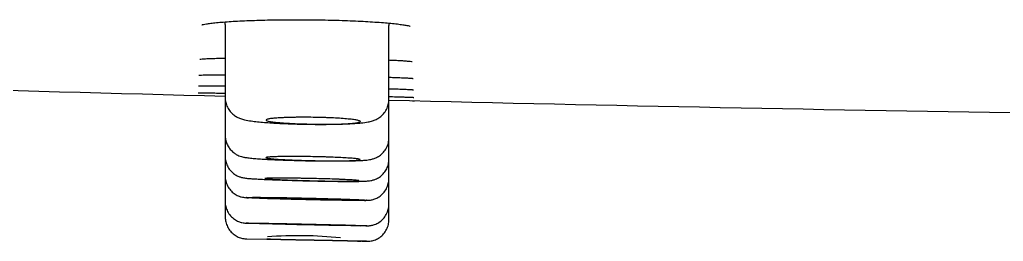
# Model space of a CAD drawing. Header units: millimetres. Extents: x 863 to 5283, y 810 to 2397.
# Drawn here: x 1623.734 to 1626.016, y 1466.227 to 1466.74 of the extents above; entities that cross this region are included whole.
import ezdxf

# ---------------------------------------------------------------- set-up
doc = ezdxf.new("R2010")
doc.units = ezdxf.units.MM
doc.layers.add('Wbudowane', color=175, linetype='Continuous')

# ---------------------------------------------------------------- blocks, each defined once
blk = doc.blocks.new('Z$W@#21058')
for p, q in [((8.0262, 160.865), (8.0262, 160.6962)), ((8.4059, 160.6919), (8.4059, 160.863)), ((8.0262, 160.6962), (8.0262, 160.6082)), ((8.4059, 160.6026), (8.4059, 160.6919)), ((8.0262, 160.6082), (8.0262, 160.608)), ((8.0262, 160.6079), (8.0262, 160.5597)), ((8.4059, 160.5532), (8.4059, 160.6026)), ((8.0262, 160.5597), (8.0262, 160.5144)), ((8.4059, 160.5082), (8.4059, 160.5532)), ((8.0262, 160.5144), (8.0262, 160.4551)), ((8.4059, 160.449), (8.4059, 160.5082)), ((8.0262, 160.4551), (8.0262, 160.4191)), ((8.4059, 160.4131), (8.4059, 160.449)), ((8.0262, 160.4191), (8.0262, 160.4191)), ((8.0766, 160.3685), (8.1229, 160.3681)), ((8.3543, 160.3631), (8.3415, 160.3634)), ((8.3438, 160.3634), (8.3543, 160.3631))]:
    blk.add_line(p, q)
for centre, radius, start, end in [((7.9266, 160.865), 0.0995, 359.9934, 3.491), ((8.5054, 160.863), 0.0995, 176.9645, 180.0052), ((8.4642, 160.8765), 0.0177, 237.7889, 240.824), ((12.9774, 353.7261), 193.0904, 268.074402, 268.530683), ((12.9774, 353.7261), 193.0904, 268.643393, 269.099567), ((8.1934, 159.363), 1.013, 84.3383, 93.9173)]:
    blk.add_arc(centre, radius, start, end)
for centre, major_axis, ratio in [((8.2291, 160.4608), (-0.1093, 0.0024), 0.01388), ((8.2307, 160.4016), (-0.1093, 0.0024), 0.006834), ((8.2322, 160.3657), (-0.1093, 0.0023), 0.001914)]:
    blk.add_ellipse(centre, major_axis=major_axis, ratio=ratio)
for points, knots in [([(7.9721, 160.8642), (7.9721, 160.8642), (7.9727, 160.8644), (7.9758, 160.8652), (7.9826, 160.8665), (7.9926, 160.8679), (8.0056, 160.8694), (8.0213, 160.8708), (8.0395, 160.8721), (8.0598, 160.8732), (8.082, 160.8742), (8.1057, 160.875), (8.1308, 160.8756), (8.1569, 160.876), (8.1836, 160.8762), (8.2108, 160.8761), (8.2379, 160.8759), (8.2648, 160.8754), (8.291, 160.8747), (8.3164, 160.8738), (8.3405, 160.8727), (8.363, 160.8715), (8.3838, 160.8701), (8.4025, 160.8686), (8.4188, 160.867), (8.4325, 160.8654), (8.4432, 160.8638), (8.4509, 160.8623), (8.4537, 160.8616), (8.4547, 160.8613)], [0, 0, 0, 0, 0.015004, 0.044896, 0.079508, 0.116516, 0.154565, 0.193095, 0.231949, 0.270928, 0.310007, 0.349054, 0.388247, 0.427365, 0.466524, 0.505694, 0.544834, 0.583989, 0.623174, 0.662348, 0.70141, 0.740567, 0.779597, 0.818504, 0.857214, 0.895456, 0.932901, 0.968542, 1, 1, 1, 1]), ([(7.9672, 160.7847), (7.9672, 160.7847), (7.9682, 160.7849), (7.9724, 160.7853), (7.9804, 160.7858), (7.9916, 160.7863), (8.0059, 160.7868), (8.0181, 160.7871), (8.0252, 160.7872), (8.0262, 160.7872)], [0, 0, 0, 0, 0.094043, 0.250432, 0.42414, 0.604658, 0.787661, 0.97125, 1, 1, 1, 1]), ([(8.4059, 160.7829), (8.4091, 160.7828), (8.418, 160.7824), (8.4309, 160.7817), (8.4433, 160.7809), (8.4527, 160.7801), (8.4565, 160.7797), (8.4581, 160.7795)], [0, 0, 0, 0, 0.121733, 0.349289, 0.573988, 0.794178, 1, 1, 1, 1]), ([(8.4581, 160.7795), (8.4582, 160.7795), (8.4583, 160.7794), (8.4585, 160.7794), (8.4588, 160.7794), (8.459, 160.7793), (8.4592, 160.7793), (8.4594, 160.7793), (8.4596, 160.7792), (8.4597, 160.7792), (8.4599, 160.7792), (8.4599, 160.7792), (8.46, 160.7792), (8.4601, 160.7792), (8.4601, 160.7791), (8.4601, 160.7791), (8.4601, 160.7791), (8.4601, 160.7791)], [0, 0, 0, 0, 0.05123, 0.132315, 0.212199, 0.290656, 0.367604, 0.442962, 0.516649, 0.588587, 0.658701, 0.726924, 0.793196, 0.857468, 0.919701, 0.979869, 1, 1, 1, 1]), ([(7.9654, 160.7477), (7.9654, 160.7477), (7.9658, 160.7477), (7.9682, 160.7479), (7.9745, 160.7482), (7.984, 160.7484), (7.9965, 160.7486), (8.0107, 160.7487), (8.0212, 160.7487), (8.0262, 160.7487)], [0, 0, 0, 0, 0.0381659, 0.1768152, 0.3403237, 0.5111961, 0.6846301, 0.8589844, 1, 1, 1, 1]), ([(8.4059, 160.7429), (8.4096, 160.7428), (8.4187, 160.7425), (8.4319, 160.742), (8.4441, 160.7414), (8.4535, 160.7409), (8.4574, 160.7406), (8.4591, 160.7405)], [0, 0, 0, 0, 0.1372197, 0.3598967, 0.5806269, 0.7988273, 1, 1, 1, 1]), ([(8.4591, 160.7405), (8.4592, 160.7405), (8.4594, 160.7405), (8.4596, 160.7404), (8.46, 160.7404), (8.4602, 160.7404), (8.4605, 160.7403), (8.4607, 160.7403), (8.461, 160.7403), (8.4612, 160.7403), (8.4613, 160.7403), (8.4615, 160.7402), (8.4616, 160.7402), (8.4617, 160.7402), (8.4618, 160.7402), (8.4619, 160.7402), (8.4619, 160.7402), (8.4619, 160.7402), (8.4619, 160.7402), (8.4619, 160.7402)], [0, 0, 0, 0, 0.042145, 0.113308, 0.183661, 0.253029, 0.321327, 0.388465, 0.454347, 0.518874, 0.581941, 0.643443, 0.703277, 0.761344, 0.817553, 0.871822, 0.924085, 0.974291, 1, 1, 1, 1]), ([(7.9633, 160.7066), (7.9634, 160.7066), (7.9635, 160.7066), (7.9653, 160.7067), (7.9707, 160.7067), (7.9795, 160.7067), (7.9914, 160.7066), (8.006, 160.7064), (8.0182, 160.7062), (8.0253, 160.7061), (8.0262, 160.7061)], [0, 0, 0, 0, 0.011014, 0.141853, 0.302873, 0.469528, 0.637998, 0.807104, 0.975939, 1, 1, 1, 1]), ([(7.9645, 160.7228), (7.9645, 160.7228), (7.9648, 160.7228), (7.967, 160.7229), (7.9729, 160.7231), (7.9822, 160.7232), (7.9945, 160.7232), (8.0092, 160.7232), (8.0204, 160.7231), (8.0262, 160.7231)], [0, 0, 0, 0, 0.027504, 0.163714, 0.326052, 0.495274, 0.666655, 0.838883, 1, 1, 1, 1]), ([(8.4059, 160.7164), (8.4094, 160.7163), (8.4184, 160.716), (8.4315, 160.7156), (8.444, 160.7151), (8.4536, 160.7146), (8.4577, 160.7144), (8.4594, 160.7142)], [0, 0, 0, 0, 0.128903, 0.352627, 0.57467, 0.794931, 1, 1, 1, 1]), ([(8.4594, 160.7142), (8.4595, 160.7142), (8.4597, 160.7142), (8.46, 160.7142), (8.4603, 160.7142), (8.4606, 160.7141), (8.4609, 160.7141), (8.4612, 160.7141), (8.4614, 160.7141), (8.4617, 160.7141), (8.4618, 160.714), (8.462, 160.714), (8.4622, 160.714), (8.4623, 160.714), (8.4624, 160.714), (8.4625, 160.714), (8.4625, 160.714), (8.4626, 160.714), (8.4626, 160.714), (8.4626, 160.714), (8.4626, 160.714)], [0, 0, 0, 0, 0.038898, 0.106276, 0.173006, 0.238941, 0.304003, 0.368108, 0.431161, 0.493061, 0.553697, 0.612955, 0.670715, 0.726858, 0.781264, 0.833825, 0.884441, 0.933028, 0.979523, 1, 1, 1, 1]), ([(8.0262, 160.6962), (8.0261, 160.692), (8.0271, 160.6847), (8.0312, 160.6731), (8.0377, 160.6634), (8.0457, 160.6557), (8.0541, 160.6504), (8.0628, 160.6467), (8.0731, 160.6438), (8.085, 160.6418), (8.1006, 160.6399), (8.1165, 160.6384), (8.1339, 160.6371), (8.1526, 160.6361), (8.1724, 160.6352), (8.193, 160.6345), (8.214, 160.6341), (8.235, 160.6338), (8.2556, 160.6338), (8.2755, 160.634), (8.2944, 160.6344), (8.3118, 160.6351), (8.3278, 160.636), (8.3434, 160.6373), (8.3558, 160.639), (8.3663, 160.6414), (8.3758, 160.6449), (8.385, 160.6502), (8.3936, 160.6581), (8.4006, 160.668), (8.4049, 160.68), (8.4059, 160.6874), (8.4059, 160.6919)], [0, 0, 0, 0, 0.02151, 0.044217, 0.066616, 0.088191, 0.108646, 0.130293, 0.162402, 0.218595, 0.262159, 0.30294, 0.34247, 0.381314, 0.419948, 0.458342, 0.496664, 0.534966, 0.57334, 0.61187, 0.650644, 0.689946, 0.729875, 0.772153, 0.826566, 0.862872, 0.886782, 0.908417, 0.931119, 0.9545, 0.97753, 1, 1, 1, 1]), ([(8.4059, 160.6983), (8.4089, 160.6982), (8.4176, 160.6979), (8.4307, 160.6975), (8.4435, 160.6971), (8.4536, 160.6968), (8.4579, 160.6966), (8.4599, 160.6965)], [0, 0, 0, 0, 0.11166, 0.336892, 0.560965, 0.784197, 1, 1, 1, 1]), ([(8.4599, 160.6965), (8.4599, 160.6965), (8.4601, 160.6964), (8.4605, 160.6964), (8.4608, 160.6964), (8.4612, 160.6964), (8.4615, 160.6964), (8.4618, 160.6964), (8.4621, 160.6963), (8.4623, 160.6963), (8.4626, 160.6963), (8.4628, 160.6963), (8.463, 160.6963), (8.4631, 160.6963), (8.4633, 160.6963), (8.4634, 160.6962), (8.4635, 160.6962), (8.4636, 160.6962), (8.4636, 160.6962), (8.4636, 160.6962), (8.4637, 160.6962), (8.4637, 160.6962), (8.4637, 160.6962)], [0, 0, 0, 0, 0.034189, 0.095629, 0.15666, 0.217189, 0.277161, 0.336509, 0.395159, 0.453021, 0.509994, 0.565965, 0.620804, 0.674371, 0.726513, 0.777071, 0.825886, 0.872801, 0.917674, 0.956004, 0.992376, 1, 1, 1, 1]), ([(8.4603, 160.6881), (8.4604, 160.6881), (8.4606, 160.688), (8.4609, 160.688), (8.4613, 160.688), (8.4617, 160.688), (8.4621, 160.688), (8.4624, 160.688), (8.4627, 160.688), (8.463, 160.688), (8.4633, 160.688), (8.4636, 160.6879), (8.4638, 160.6879), (8.464, 160.6879), (8.4642, 160.6879), (8.4644, 160.6879), (8.4645, 160.6879), (8.4647, 160.6879), (8.4648, 160.6879), (8.4648, 160.6879), (8.4649, 160.6879), (8.4649, 160.6879), (8.465, 160.6879), (8.465, 160.6879), (8.465, 160.6879)], [0, 0, 0, 0, 0.028565, 0.081842, 0.134952, 0.187872, 0.240585, 0.293068, 0.345291, 0.397217, 0.448799, 0.499975, 0.550669, 0.600785, 0.650201, 0.698766, 0.746292, 0.792556, 0.837292, 0.880203, 0.916513, 0.950551, 0.982191, 1, 1, 1, 1]), ([(8.3398, 160.6403), (8.3398, 160.6398), (8.3391, 160.6393), (8.337, 160.6386), (8.3361, 160.6384), (8.3341, 160.6379), (8.3329, 160.6377), (8.3288, 160.637), (8.3254, 160.6366), (8.3195, 160.6361), (8.3173, 160.6359), (8.3128, 160.6356), (8.3104, 160.6354), (8.3028, 160.635), (8.2973, 160.6348), (8.2884, 160.6345), (8.2852, 160.6344), (8.2789, 160.6343), (8.2725, 160.6342), (8.2658, 160.6341), (8.2589, 160.6341), (8.2554, 160.6341), (8.2448, 160.6341), (8.2377, 160.6342), (8.227, 160.6344), (8.2234, 160.6344), (8.2162, 160.6346), (8.2127, 160.6347), (8.2021, 160.635), (8.1953, 160.6353), (8.1854, 160.6357), (8.1821, 160.6359), (8.1758, 160.6362), (8.1727, 160.6364), (8.1638, 160.637), (8.1583, 160.6374), (8.1481, 160.6382), (8.1435, 160.6387), (8.1376, 160.6394), (8.1358, 160.6397), (8.1324, 160.6402), (8.1308, 160.6404), (8.1267, 160.6412), (8.1246, 160.6417), (8.1218, 160.6428), (8.1211, 160.6433), (8.1211, 160.6443), (8.1217, 160.6448), (8.1238, 160.6455), (8.1247, 160.6458), (8.1268, 160.6462), (8.1291, 160.6467), (8.1322, 160.6471), (8.1355, 160.6475), (8.1374, 160.6477), (8.1434, 160.6483), (8.1479, 160.6486), (8.1554, 160.649), (8.1581, 160.6492), (8.1636, 160.6494), (8.1665, 160.6495), (8.1754, 160.6498), (8.1817, 160.65), (8.1916, 160.6501), (8.195, 160.6502), (8.2019, 160.6502), (8.2054, 160.6502), (8.2159, 160.6502), (8.223, 160.6502), (8.2338, 160.65), (8.2374, 160.65), (8.2445, 160.6498), (8.2516, 160.6496), (8.2585, 160.6494), (8.2654, 160.6491), (8.2688, 160.649), (8.2788, 160.6485), (8.2851, 160.6482), (8.297, 160.6474), (8.3026, 160.647), (8.3127, 160.6461), (8.3172, 160.6456), (8.3232, 160.6448), (8.3251, 160.6446), (8.3285, 160.6441), (8.3315, 160.6435), (8.3339, 160.643), (8.336, 160.6425), (8.3369, 160.6422), (8.339, 160.6414), (8.3397, 160.6409), (8.3398, 160.6403)], [0, 0, 0, 0, 0.03125, 0.03125, 0.046875, 0.046875, 0.0625, 0.0625, 0.09375, 0.09375, 0.109375, 0.109375, 0.125, 0.125, 0.15625, 0.15625, 0.171875, 0.171875, 0.1875, 0.203125, 0.203125, 0.21875, 0.21875, 0.25, 0.25, 0.265625, 0.265625, 0.28125, 0.28125, 0.3125, 0.3125, 0.328125, 0.328125, 0.34375, 0.34375, 0.375, 0.375, 0.40625, 0.40625, 0.421875, 0.421875, 0.4375, 0.4375, 0.46875, 0.46875, 0.5, 0.5, 0.53125, 0.53125, 0.546875, 0.546875, 0.5625, 0.578125, 0.578125, 0.59375, 0.59375, 0.625, 0.625, 0.640625, 0.640625, 0.65625, 0.65625, 0.6875, 0.6875, 0.703125, 0.703125, 0.71875, 0.71875, 0.75, 0.75, 0.765625, 0.765625, 0.78125, 0.796875, 0.796875, 0.8125, 0.8125, 0.84375, 0.84375, 0.875, 0.875, 0.90625, 0.90625, 0.921875, 0.921875, 0.9375, 0.953125, 0.953125, 0.96875, 0.96875, 1, 1, 1, 1]), ([(8.0262, 160.6082), (8.0261, 160.6047), (8.0268, 160.5985), (8.0298, 160.5884), (8.0348, 160.5796), (8.0411, 160.572), (8.0482, 160.5663), (8.0552, 160.5624), (8.0615, 160.5599), (8.0677, 160.5582), (8.0753, 160.5568), (8.0806, 160.5562), (8.0852, 160.5557)], [0, 0, 0, 0, 0.084206, 0.17306, 0.261055, 0.347372, 0.429194, 0.502327, 0.571065, 0.649348, 0.784025, 1, 1, 1, 1]), ([(8.0852, 160.5557), (8.0893, 160.5553), (8.0968, 160.5546), (8.1117, 160.5535), (8.1279, 160.5526), (8.1461, 160.5518), (8.1654, 160.551), (8.1858, 160.5504), (8.2068, 160.5498), (8.228, 160.5494), (8.2488, 160.5491), (8.269, 160.549), (8.2882, 160.549), (8.3058, 160.5491), (8.3219, 160.5494), (8.3361, 160.5499), (8.3492, 160.5507), (8.3581, 160.5515), (8.3669, 160.5532), (8.3754, 160.556), (8.3846, 160.5609), (8.3935, 160.5688), (8.4007, 160.579), (8.405, 160.5909), (8.406, 160.5984), (8.4059, 160.6026)], [0, 0, 0, 0, 0.051605, 0.102191, 0.151535, 0.200309, 0.248794, 0.297103, 0.345391, 0.393556, 0.44184, 0.490085, 0.538608, 0.587358, 0.63671, 0.687375, 0.742382, 0.807754, 0.838181, 0.861502, 0.886821, 0.915194, 0.944285, 0.973352, 1, 1, 1, 1]), ([(8.0262, 160.5597), (8.0261, 160.5556), (8.027, 160.5486), (8.0309, 160.5374), (8.0371, 160.5279), (8.045, 160.52), (8.0533, 160.5149), (8.0609, 160.5118), (8.0672, 160.5102), (8.0733, 160.5093), (8.0798, 160.5086), (8.0903, 160.5079), (8.1024, 160.5072), (8.1162, 160.5065), (8.1318, 160.5059), (8.1489, 160.5052), (8.1673, 160.5046), (8.1866, 160.504), (8.2063, 160.5034), (8.2263, 160.503), (8.246, 160.5025), (8.2653, 160.5022), (8.2832, 160.5019), (8.3004, 160.5018), (8.3097, 160.5017), (8.3149, 160.5017)], [0, 0, 0, 0, 0.028575, 0.058413, 0.087913, 0.116613, 0.143164, 0.164598, 0.184039, 0.211436, 0.277474, 0.334795, 0.387923, 0.439727, 0.491107, 0.542283, 0.593265, 0.644234, 0.695037, 0.745868, 0.796817, 0.847735, 0.898632, 0.949729, 1, 1, 1, 1]), ([(8.3391, 160.5522), (8.3391, 160.5519), (8.3384, 160.5516), (8.3363, 160.5512), (8.3354, 160.5511), (8.3334, 160.5508), (8.3322, 160.5507), (8.328, 160.5504), (8.3247, 160.5502), (8.3187, 160.5499), (8.3166, 160.5499), (8.312, 160.5497), (8.3096, 160.5497), (8.3021, 160.5495), (8.2966, 160.5494), (8.2876, 160.5494), (8.2845, 160.5494), (8.2782, 160.5493), (8.2717, 160.5494), (8.265, 160.5494), (8.2582, 160.5494), (8.2547, 160.5495), (8.2441, 160.5496), (8.237, 160.5497), (8.2263, 160.55), (8.2227, 160.55), (8.2155, 160.5502), (8.212, 160.5503), (8.2014, 160.5506), (8.1946, 160.5508), (8.1847, 160.5512), (8.1814, 160.5513), (8.1751, 160.5516), (8.172, 160.5517), (8.1631, 160.5522), (8.1576, 160.5525), (8.1474, 160.5531), (8.1429, 160.5534), (8.1369, 160.5539), (8.1351, 160.554), (8.1317, 160.5544), (8.1301, 160.5545), (8.126, 160.555), (8.1239, 160.5554), (8.1211, 160.556), (8.1204, 160.5563), (8.1204, 160.5569), (8.1211, 160.5572), (8.1232, 160.5576), (8.124, 160.5577), (8.1261, 160.5579), (8.1285, 160.5582), (8.1315, 160.5584), (8.1349, 160.5586), (8.1368, 160.5587), (8.1427, 160.5589), (8.1473, 160.5591), (8.1548, 160.5592), (8.1575, 160.5593), (8.163, 160.5594), (8.1659, 160.5594), (8.1748, 160.5595), (8.1811, 160.5595), (8.191, 160.5595), (8.1945, 160.5594), (8.2013, 160.5594), (8.2048, 160.5594), (8.2153, 160.5593), (8.2224, 160.5591), (8.2332, 160.5589), (8.2368, 160.5588), (8.2439, 160.5587), (8.251, 160.5585), (8.2579, 160.5583), (8.2648, 160.5581), (8.2682, 160.5579), (8.2781, 160.5576), (8.2844, 160.5573), (8.2963, 160.5567), (8.3019, 160.5564), (8.312, 160.5558), (8.3165, 160.5555), (8.3225, 160.555), (8.3244, 160.5548), (8.3278, 160.5545), (8.3309, 160.5541), (8.3333, 160.5538), (8.3354, 160.5535), (8.3362, 160.5533), (8.3384, 160.5528), (8.3391, 160.5525), (8.3391, 160.5522)], [0, 0, 0, 0, 0.03125, 0.03125, 0.046875, 0.046875, 0.0625, 0.0625, 0.09375, 0.09375, 0.109375, 0.109375, 0.125, 0.125, 0.15625, 0.15625, 0.171875, 0.171875, 0.1875, 0.203125, 0.203125, 0.21875, 0.21875, 0.25, 0.25, 0.265625, 0.265625, 0.28125, 0.28125, 0.3125, 0.3125, 0.328125, 0.328125, 0.34375, 0.34375, 0.375, 0.375, 0.40625, 0.40625, 0.421875, 0.421875, 0.4375, 0.4375, 0.46875, 0.46875, 0.5, 0.5, 0.53125, 0.53125, 0.546875, 0.546875, 0.5625, 0.578125, 0.578125, 0.59375, 0.59375, 0.625, 0.625, 0.640625, 0.640625, 0.65625, 0.65625, 0.6875, 0.6875, 0.703125, 0.703125, 0.71875, 0.71875, 0.75, 0.75, 0.765625, 0.765625, 0.78125, 0.796875, 0.796875, 0.8125, 0.8125, 0.84375, 0.84375, 0.875, 0.875, 0.90625, 0.90625, 0.921875, 0.921875, 0.9375, 0.953125, 0.953125, 0.96875, 0.96875, 1, 1, 1, 1]), ([(8.315, 160.5017), (8.3199, 160.5017), (8.3279, 160.5018), (8.3398, 160.5019), (8.3499, 160.5023), (8.3567, 160.5026), (8.363, 160.5034), (8.3696, 160.5048), (8.3777, 160.5078), (8.3865, 160.5131), (8.3948, 160.5211), (8.4011, 160.5307), (8.4051, 160.542), (8.4059, 160.5491), (8.4059, 160.5532)], [0, 0, 0, 0, 0.109507, 0.226855, 0.351644, 0.501128, 0.565785, 0.613817, 0.665004, 0.728752, 0.797139, 0.865541, 0.933275, 1, 1, 1, 1]), ([(8.0262, 160.5144), (8.0261, 160.5101), (8.0271, 160.5027), (8.0313, 160.491), (8.0382, 160.4812), (8.0468, 160.4733), (8.0557, 160.4684), (8.0636, 160.4657), (8.0697, 160.4646), (8.0743, 160.4641), (8.0778, 160.4638), (8.0806, 160.4637)], [0, 0, 0, 0, 0.108343, 0.221237, 0.332773, 0.441903, 0.541795, 0.616959, 0.682194, 0.786814, 1, 1, 1, 1]), ([(8.1499, 160.5093), (8.1448, 160.5093), (8.1403, 160.5093), (8.1344, 160.5092), (8.1325, 160.5092), (8.1291, 160.5092), (8.1276, 160.5091), (8.1235, 160.509), (8.1214, 160.5089), (8.1193, 160.5087), (8.1188, 160.5087), (8.1181, 160.5085), (8.1179, 160.5085), (8.1179, 160.5082), (8.1186, 160.508), (8.1207, 160.5078), (8.1216, 160.5077), (8.1237, 160.5075), (8.1261, 160.5073), (8.1291, 160.5071), (8.1325, 160.5068), (8.1343, 160.5067), (8.1403, 160.5064), (8.1448, 160.5062), (8.1524, 160.5058), (8.1551, 160.5057), (8.1606, 160.5055), (8.1635, 160.5053), (8.1724, 160.505), (8.1787, 160.5048), (8.1886, 160.5044), (8.192, 160.5043), (8.1989, 160.5041), (8.2024, 160.504), (8.2128, 160.5037), (8.2199, 160.5035), (8.2344, 160.5032), (8.2415, 160.503), (8.252, 160.5028), (8.2554, 160.5027), (8.2623, 160.5026), (8.2657, 160.5025), (8.2757, 160.5024), (8.2819, 160.5023), (8.2938, 160.5022), (8.2995, 160.5022), (8.3046, 160.5021)], [0, 0, 0, 0, 0.0625, 0.0625, 0.09375, 0.09375, 0.125, 0.125, 0.1875, 0.1875, 0.21875, 0.21875, 0.25, 0.25, 0.3125, 0.3125, 0.34375, 0.34375, 0.375, 0.40625, 0.40625, 0.4375, 0.4375, 0.5, 0.5, 0.53125, 0.53125, 0.5625, 0.5625, 0.625, 0.625, 0.65625, 0.65625, 0.6875, 0.6875, 0.75, 0.75, 0.8125, 0.8125, 0.84375, 0.84375, 0.875, 0.875, 0.9375, 0.9375, 1, 1, 1, 1]), ([(8.3046, 160.5021), (8.3097, 160.5022), (8.3142, 160.5022), (8.3201, 160.5023), (8.322, 160.5023), (8.3254, 160.5024), (8.3269, 160.5024), (8.331, 160.5026), (8.3331, 160.5027), (8.3352, 160.5029), (8.3357, 160.503), (8.3364, 160.5032), (8.3366, 160.5032), (8.3366, 160.5035), (8.3359, 160.5037), (8.3338, 160.504), (8.3329, 160.5041), (8.3308, 160.5043), (8.3284, 160.5045), (8.3254, 160.5048), (8.322, 160.505), (8.3202, 160.5051), (8.3142, 160.5054), (8.3097, 160.5057), (8.3021, 160.506), (8.2995, 160.5061), (8.2939, 160.5064), (8.291, 160.5065), (8.2821, 160.5068), (8.2758, 160.5071), (8.2659, 160.5074), (8.2625, 160.5075), (8.2556, 160.5077), (8.2521, 160.5078), (8.2417, 160.508), (8.2346, 160.5082), (8.2201, 160.5085), (8.213, 160.5087), (8.2025, 160.5088), (8.1991, 160.5089), (8.1922, 160.509), (8.1888, 160.509), (8.1788, 160.5092), (8.1726, 160.5092), (8.1607, 160.5093), (8.155, 160.5093), (8.1499, 160.5093)], [0, 0, 0, 0, 0.0625, 0.0625, 0.09375, 0.09375, 0.125, 0.125, 0.1875, 0.1875, 0.21875, 0.21875, 0.25, 0.25, 0.3125, 0.3125, 0.34375, 0.34375, 0.375, 0.40625, 0.40625, 0.4375, 0.4375, 0.5, 0.5, 0.53125, 0.53125, 0.5625, 0.5625, 0.625, 0.625, 0.65625, 0.65625, 0.6875, 0.6875, 0.75, 0.75, 0.8125, 0.8125, 0.84375, 0.84375, 0.875, 0.875, 0.9375, 0.9375, 1, 1, 1, 1]), ([(8.3491, 160.4577), (8.3516, 160.4578), (8.3552, 160.4579), (8.3592, 160.4581), (8.3654, 160.4589), (8.3739, 160.4611), (8.3836, 160.4659), (8.3931, 160.474), (8.4005, 160.4843), (8.4049, 160.4964), (8.4059, 160.5038), (8.4059, 160.5082)], [0, 0, 0, 0, 0.177859, 0.303721, 0.369526, 0.445621, 0.549484, 0.665294, 0.780072, 0.893469, 1, 1, 1, 1]), ([(8.0262, 160.4551), (8.0261, 160.4508), (8.0271, 160.4435), (8.0313, 160.4317), (8.0382, 160.4219), (8.0471, 160.4138), (8.0564, 160.4088), (8.0645, 160.4063), (8.0706, 160.4053), (8.0733, 160.4051), (8.0749, 160.405), (8.0759, 160.405)], [0, 0, 0, 0, 0.125424, 0.257289, 0.387607, 0.515645, 0.637282, 0.728664, 0.790992, 0.878174, 1, 1, 1, 1]), ([(8.2306, 160.4628), (8.2215, 160.463), (8.2031, 160.4634), (8.1759, 160.464), (8.1502, 160.4644), (8.1271, 160.4647), (8.1073, 160.4649), (8.0917, 160.4649), (8.0807, 160.4648), (8.075, 160.4645), (8.0746, 160.4642), (8.0797, 160.4637), (8.0898, 160.4631), (8.1049, 160.4624), (8.1241, 160.4617), (8.1469, 160.461), (8.1722, 160.4603), (8.1992, 160.4596), (8.2268, 160.459), (8.2539, 160.4585), (8.2796, 160.4581), (8.3027, 160.4578), (8.3226, 160.4576), (8.3382, 160.4576), (8.3492, 160.4577), (8.3548, 160.4579), (8.3553, 160.4583), (8.3502, 160.4588), (8.3401, 160.4594), (8.325, 160.46), (8.3059, 160.4607), (8.2831, 160.4614), (8.2578, 160.4621), (8.2397, 160.4626), (8.2306, 160.4628)], [0, 0, 0, 0, 0.031322, 0.062671, 0.093871, 0.125127, 0.156343, 0.187616, 0.21886, 0.250163, 0.281393, 0.312683, 0.343888, 0.375153, 0.406348, 0.437602, 0.4688, 0.500056, 0.53127, 0.56254, 0.593783, 0.625082, 0.656317, 0.68761, 0.718818, 0.750084, 0.781279, 0.812534, 0.84373, 0.874985, 0.906196, 0.937465, 0.968718, 1, 1, 1, 1]), ([(8.3541, 160.3989), (8.3549, 160.3989), (8.3565, 160.3989), (8.3587, 160.399), (8.3649, 160.3996), (8.3736, 160.4019), (8.3833, 160.4066), (8.3929, 160.4146), (8.4003, 160.4248), (8.4049, 160.437), (8.4059, 160.4446), (8.4059, 160.449)], [0, 0, 0, 0, 0.096736, 0.193975, 0.258658, 0.352101, 0.471349, 0.604499, 0.739244, 0.872254, 1, 1, 1, 1]), ([(8.0262, 160.4191), (8.0262, 160.4149), (8.0272, 160.4078), (8.0313, 160.3963), (8.038, 160.3865), (8.0464, 160.3784), (8.0563, 160.3728), (8.0646, 160.3699), (8.0719, 160.3688), (8.0753, 160.3686), (8.076, 160.3685), (8.0766, 160.3685)], [0, 0, 0, 0, 0.126698, 0.258496, 0.388839, 0.517244, 0.642431, 0.755615, 0.81807, 0.864758, 1, 1, 1, 1]), ([(8.3543, 160.3631), (8.3548, 160.3631), (8.3556, 160.3631), (8.3588, 160.3632), (8.3662, 160.3639), (8.3747, 160.3664), (8.3851, 160.3718), (8.394, 160.38), (8.401, 160.3901), (8.405, 160.4018), (8.4059, 160.409), (8.4059, 160.4131)], [0, 0, 0, 0, 0.125719, 0.173188, 0.236707, 0.351052, 0.474534, 0.60962, 0.744215, 0.877165, 1, 1, 1, 1]), ([(8.2307, 160.4026), (8.2215, 160.4028), (8.2031, 160.4032), (8.1759, 160.4038), (8.1502, 160.4043), (8.1271, 160.4047), (8.1073, 160.405), (8.0917, 160.4052), (8.0807, 160.4052), (8.075, 160.4052), (8.0746, 160.405), (8.0797, 160.4047), (8.0899, 160.4043), (8.1049, 160.4038), (8.1241, 160.4033), (8.1469, 160.4027), (8.1722, 160.402), (8.1992, 160.4014), (8.2268, 160.4008), (8.2539, 160.4002), (8.2796, 160.3998), (8.3027, 160.3994), (8.3226, 160.3991), (8.3382, 160.3989), (8.3492, 160.3988), (8.3549, 160.3989), (8.3553, 160.399), (8.3502, 160.3993), (8.3401, 160.3997), (8.3251, 160.4002), (8.3059, 160.4008), (8.2831, 160.4014), (8.2578, 160.402), (8.2398, 160.4024), (8.2307, 160.4026)], [0, 0, 0, 0, 0.031322, 0.062671, 0.093871, 0.125127, 0.156343, 0.187616, 0.218861, 0.250163, 0.281393, 0.312683, 0.343888, 0.375154, 0.406348, 0.437602, 0.4688, 0.500056, 0.531269, 0.56254, 0.593783, 0.625082, 0.656317, 0.687609, 0.718818, 0.750085, 0.78128, 0.812534, 0.84373, 0.874985, 0.906195, 0.937465, 0.968718, 1, 1, 1, 1])]:
    blk.add_open_spline(points, degree=3, knots=knots)

msp = doc.modelspace()

# ---------------------------------------------------------------- block references
at = {"layer": 'Wbudowane'}
msp.add_blockref('Z$W@#21058', (1616.1848, 1305.8637), dxfattribs=at)

doc.saveas('drawing.dxf')
